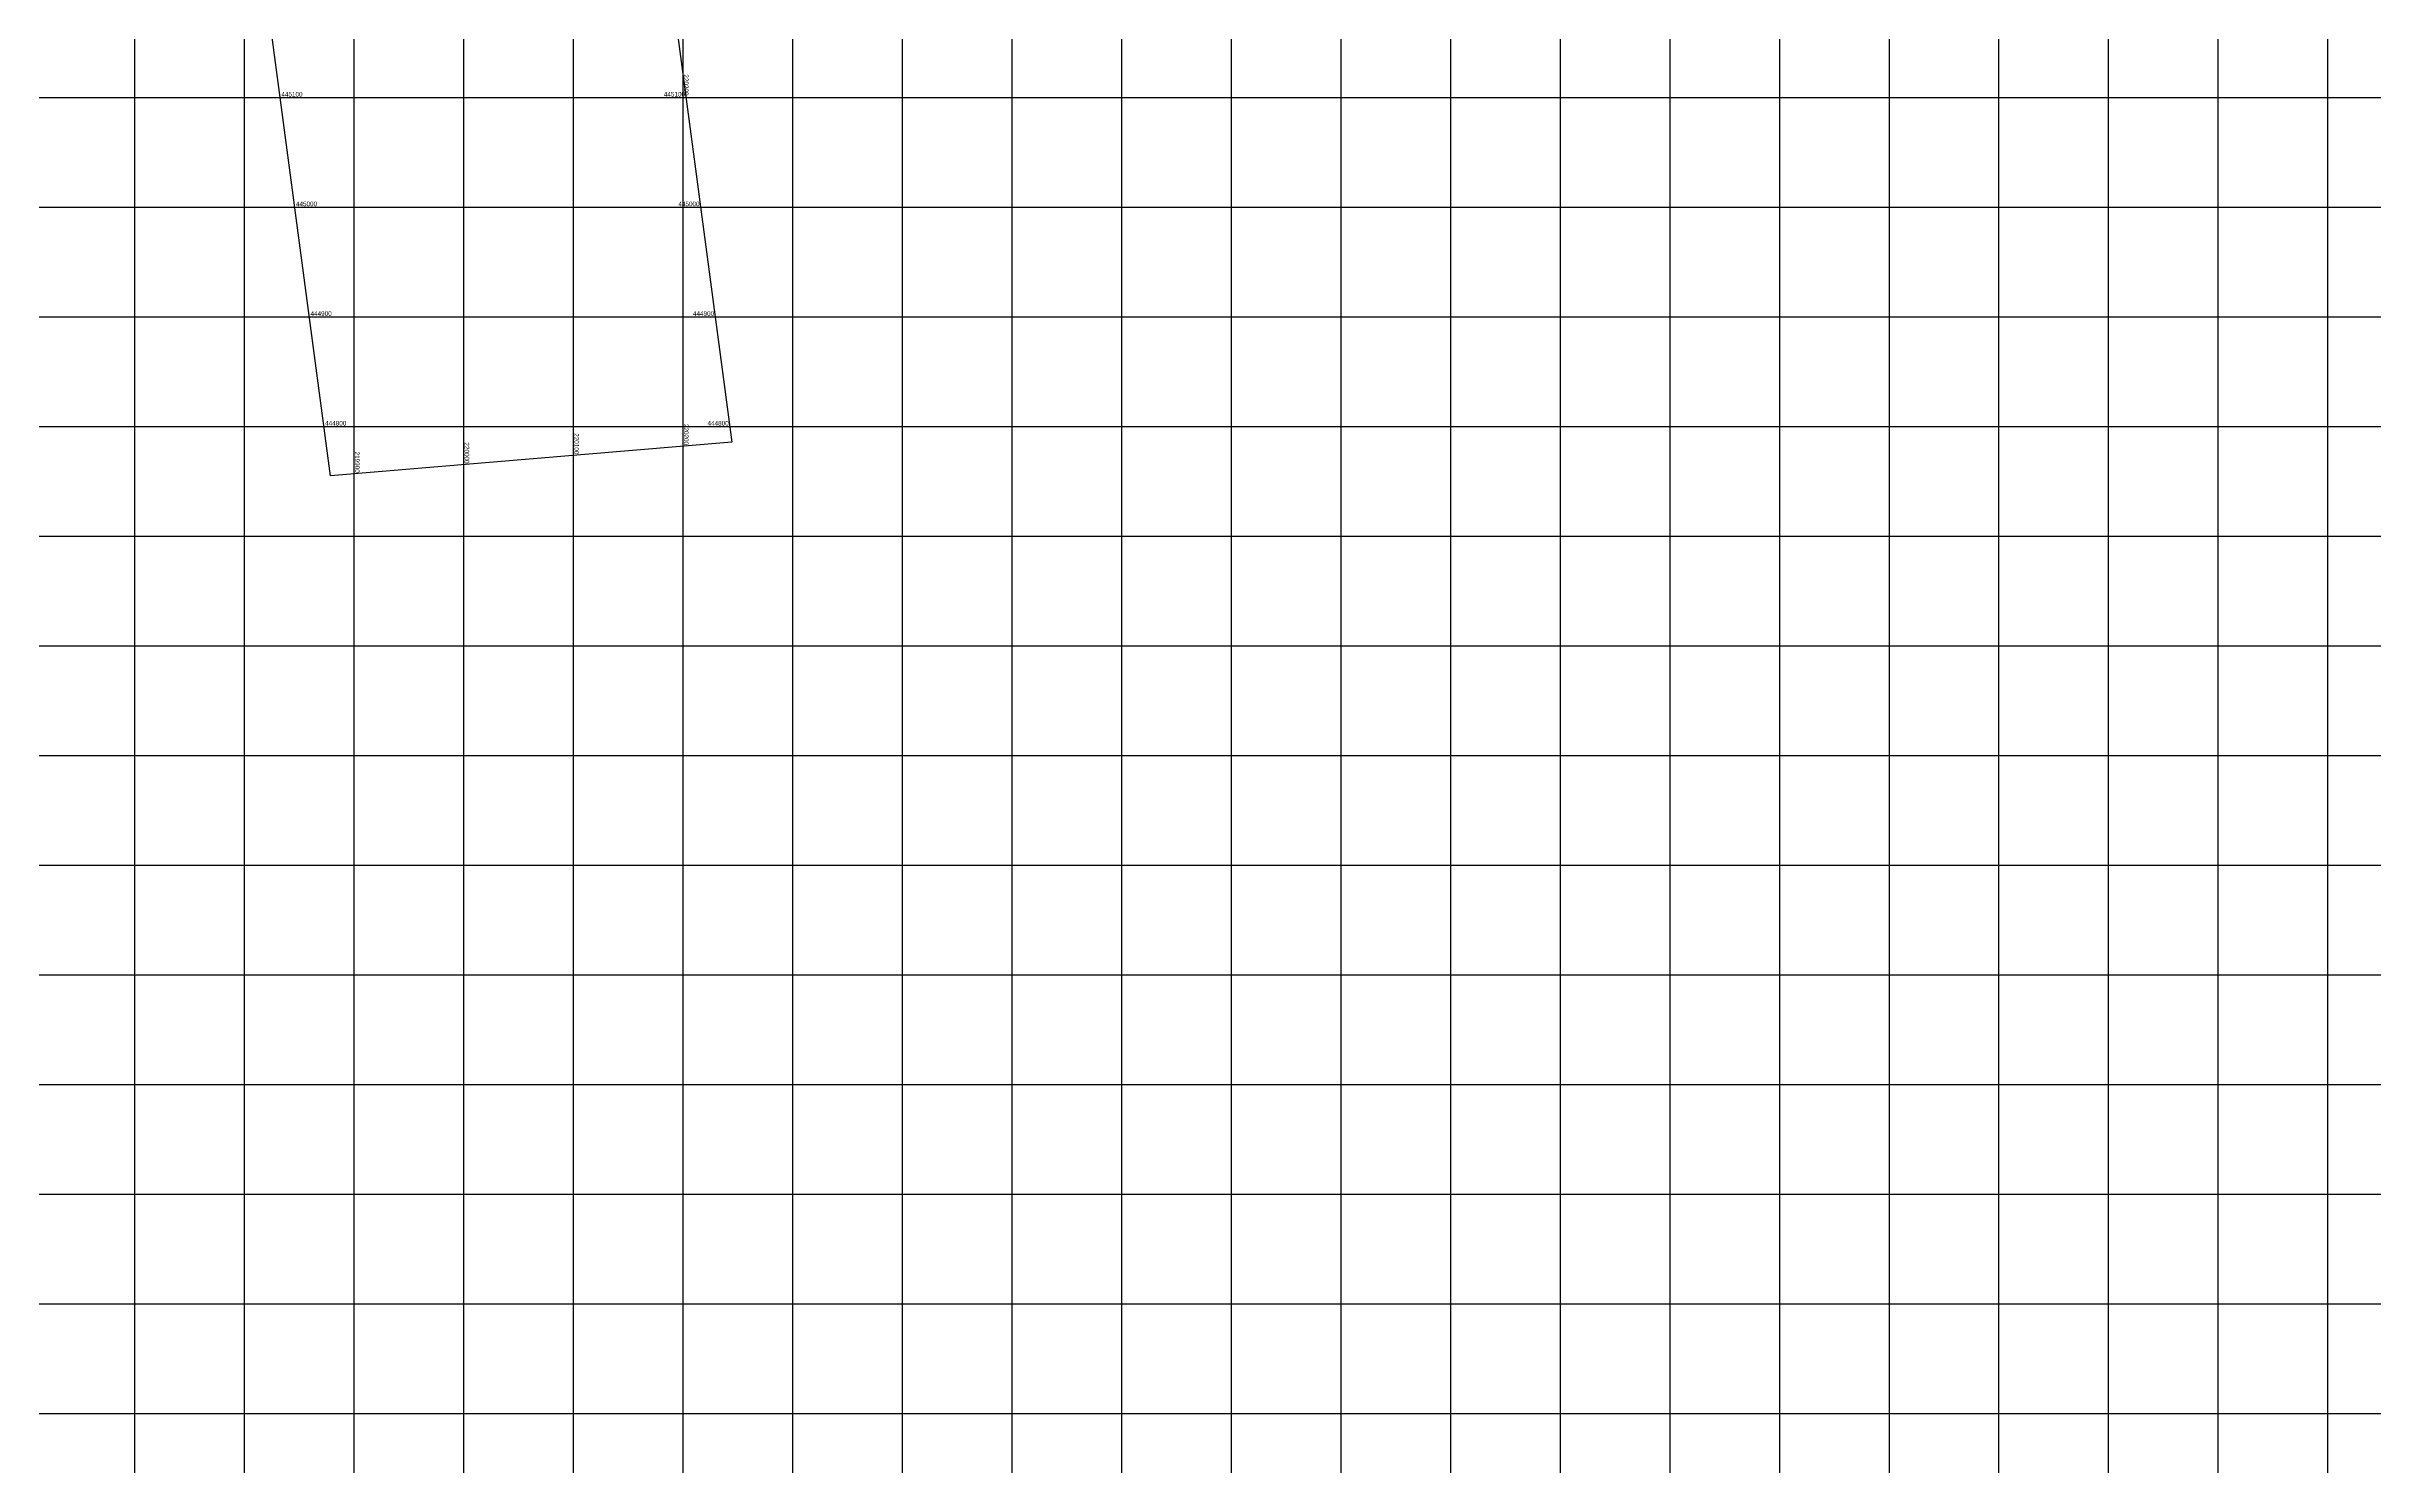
# Model space of a CAD drawing. Header units: millimetres. Extents: x -220040 to 227808, y -12027 to 459223.
# Drawn here: x 219620 to 221742, y 443853 to 445147 of the extents above; entities that cross this region are included whole.
import ezdxf
from ezdxf.enums import TextEntityAlignment as Align

# ---------------------------------------------------------------- set-up
doc = ezdxf.new("R2010")
doc.units = ezdxf.units.MM
doc.layers.add('@플롯와꾸', color=2, linetype='Continuous', plot=False)
doc.layers.add('CV-GRID-LINE', color=252, linetype='Continuous')
doc.styles.get("Standard").update_dxf_attribs({"font": 'Dotum.TTF'})

msp = doc.modelspace()

# ---------------------------------------------------------------- linework, layer by layer
at = {"layer": '@플롯와꾸'}
msp.add_lwpolyline([(219878.8, 444755.1), (219774.5, 445539.2), (220138.1, 445587.8), (220244.7, 444785.8)], close=True, dxfattribs=at)
at = {"layer": 'CV-GRID-LINE'}
for p, q in [((219700, 452500), (219700, 441000)), ((219800, 452500), (219800, 441000)), ((219900, 452500), (219900, 441000)), ((220000, 452500), (220000, 441000)), ((220100, 452500), (220100, 441000)), ((220200, 452500), (220200, 441000)), ((220300, 452500), (220300, 441000)), ((220400, 452500), (220400, 441000)), ((220500, 452500), (220500, 441000)), ((220600, 452500), (220600, 441000)), ((220700, 452500), (220700, 441000)), ((220800, 452500), (220800, 441000)), ((220900, 452500), (220900, 441000)), ((221000, 452500), (221000, 441000)), ((221100, 452500), (221100, 441000)), ((221200, 452500), (221200, 441000)), ((221300, 452500), (221300, 441000)), ((221400, 452500), (221400, 441000)), ((221500, 452500), (221500, 441000)), ((221600, 452500), (221600, 441000)), ((221700, 452500), (221700, 441000)), ((216200, 445100), (223800, 445100)), ((216200, 445000), (223800, 445000)), ((216200, 444900), (223800, 444900)), ((216200, 444800), (223800, 444800)), ((216200, 444700), (223800, 444700)), ((216200, 444600), (223800, 444600)), ((216200, 444500), (223800, 444500)), ((216200, 444400), (223800, 444400)), ((216200, 444300), (223800, 444300)), ((216200, 444200), (223800, 444200)), ((216200, 444100), (223800, 444100)), ((216200, 444000), (223800, 444000)), ((216200, 443900), (223800, 443900))]:
    msp.add_line(p, q, dxfattribs=at)

# ---------------------------------------------------------------- texts
for s, p in [('445100', (219833.9, 445101)), ('445000', (219847.2, 445001)), ('444900', (219860.5, 444901)), ('444800', (219873.8, 444801))]:
    msp.add_text(s, height=4.2, dxfattribs=at).set_placement(p)
for s, p in [('445100', (220202, 445101)), ('445000', (220215.3, 445001)), ('444900', (220228.6, 444901)), ('444800', (220241.9, 444801))]:
    msp.add_text(s, height=4.2, dxfattribs=at).set_placement(p, align=Align.RIGHT)
msp.add_text('220200', height=4.2, rotation=270, dxfattribs=at).set_placement((220201, 445121.3))
for s, p in [('220000', (220001, 444766.3)), ('220100', (220101, 444774.7)), ('220200', (220201, 444783.1)), ('219900', (219901, 444757.9))]:
    msp.add_text(s, height=4.2, rotation=270, dxfattribs=at).set_placement(p, align=Align.RIGHT)

doc.saveas('drawing.dxf')
